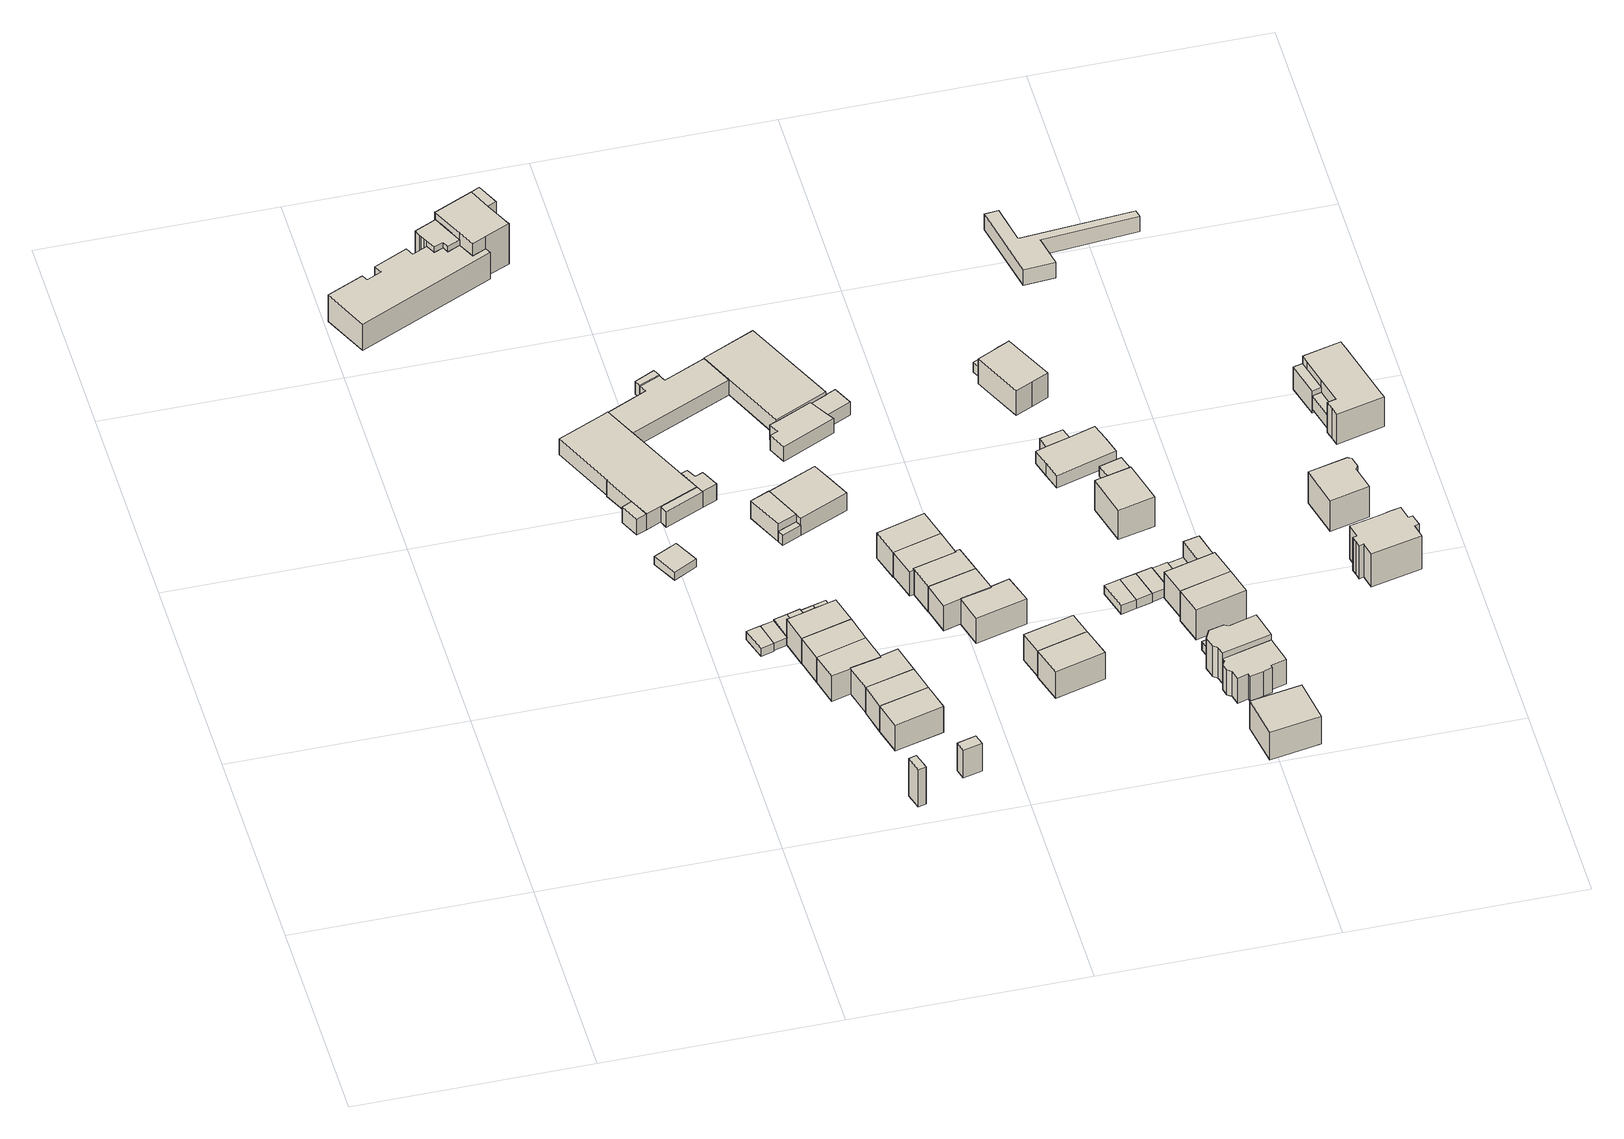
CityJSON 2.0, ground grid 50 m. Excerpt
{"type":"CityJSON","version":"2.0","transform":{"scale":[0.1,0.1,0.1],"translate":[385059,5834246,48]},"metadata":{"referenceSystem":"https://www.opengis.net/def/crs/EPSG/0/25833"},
"CityObjects":{
"building1":{"type":"Building","attributes":{"Gemeindeschluessel":"11000012","function":"31001_1010"},"address":[{"country":"Germany","locality":"Berlin","thoroughfareNumber":"38","thoroughfareName":"Rauentaler Straße"}],"children":["building1-1","building1-2","building1-3","building1-4"]},
"building1-1":{"type":"BuildingPart","attributes":{"BezugspunktDach":"2200","measuredHeight":7.12,"storeysAboveGround":2},"parents":["building1"],"geometry":[{"type":"MultiSurface","lod":"1","boundaries":[[[0,1,2,3,4,5,6,7,8,9,10,11,12,13,14,15]],[[16,17,18,19,20,21,22,23,24,25,26,27,28,29,30,31]],[[16,31,15,14]],[[17,16,14,13]],[[18,17,13,12]],[[19,18,12,11]],[[20,19,11,10]],[[21,20,10,9]],[[22,21,9,8]],[[29,28,2,1]],[[30,29,1,0]],[[31,30,0,15]],[[22,8,7,23]],[[24,23,7,6]],[[32,25,24,6,5]],[[25,33,5,4,26]],[[27,26,34,4,3]],[[28,27,3,2]]]}]},
"building1-2":{"type":"BuildingPart","attributes":{"BezugspunktDach":"2200","measuredHeight":10.77,"storeysAboveGround":2},"parents":["building1"],"geometry":[{"type":"MultiSurface","lod":"1","boundaries":[[[35,36,37,38,39,40,41,42,43,44]],[[45,46,47,48,49,50,51,52,53,54]],[[45,54,44,43]],[[46,45,43,42]],[[48,47,41,40]],[[49,48,40,39]],[[50,49,39,38]],[[3,2,38,37]],[[51,50,55,28,27,56]],[[4,3,27,26,52,51,37,36]],[[57,58,59,52,36,35]],[[54,53,35,44]],[[42,41,47,46]],[[56,27,28,55,2,3]],[[26,27,3,4]],[[53,60,61,58,57]],[[61,52,59,58]]]}]},
"building1-3":{"type":"BuildingPart","attributes":{"BezugspunktDach":"2200","measuredHeight":10.77,"storeysAboveGround":2},"parents":["building1"],"geometry":[{"type":"Solid","lod":"1","boundaries":[[[[41,62,63,64,42]],[[65,66,67,47,46]],[[65,46,42,64]],[[66,65,64,63]],[[67,66,63,62]],[[47,67,62,41]],[[41,42,46,47]]]]}]},
"building1-4":{"type":"BuildingPart","attributes":{"BezugspunktDach":"2200","measuredHeight":10.97,"storeysAboveGround":2},"parents":["building1"],"geometry":[{"type":"MultiSurface","lod":"1","boundaries":[[[68,69,70,71,72,73,74,59,58,57,75]],[[53,61,52,76,77,78,79,80,81,82,83]],[[53,83,75,57]],[[5,4,59,74]],[[76,52,26,25]],[[77,76,74,73],[25,24,6,5]],[[78,77,24,23,7,6,73,72]],[[79,78,23,22,8,7,72,71]],[[80,79,71,70]],[[81,80,70,69]],[[82,81,69,68]],[[83,82,68,75]],[[61,53,57,58]],[[52,61,58,59,84]],[[25,26,4,5]],[[6,24,25,5]],[[6,7,23,24]],[[7,8,22,23]]]}]},
"building2":{"type":"Building","attributes":{"Gemeindeschluessel":"11000012","BezugspunktDach":"2200","function":"31001_2463","measuredHeight":2.11,"storeysAboveGround":1},"address":[{"country":"Germany","locality":"Berlin","thoroughfareNumber":"28 (1)","thoroughfareName":"Rauentaler Straße"}],"geometry":[{"type":"Solid","lod":"1","boundaries":[[[[85,86,87,88]],[[89,90,91,92]],[[89,92,88,87]],[[90,89,87,86]],[[91,90,86,85]],[[92,91,85,88]]]]}]},
"building3":{"type":"Building","attributes":{"Gemeindeschluessel":"11000012","BezugspunktDach":"2200","function":"31001_2463","measuredHeight":2.15,"storeysAboveGround":1},"address":[{"country":"Germany","locality":"Berlin","thoroughfareNumber":"24 (1)","thoroughfareName":"Rauentaler Straße"}],"geometry":[{"type":"Solid","lod":"1","boundaries":[[[[93,94,95,96]],[[97,98,99,100]],[[97,100,96,95]],[[98,97,95,94]],[[99,98,94,93]],[[100,99,93,96]]]]}]},
"building4":{"type":"Building","attributes":{"Gemeindeschluessel":"11000012","BezugspunktDach":"2200","function":"31001_2463","measuredHeight":1.94,"storeysAboveGround":1},"address":[{"country":"Germany","locality":"Berlin","thoroughfareNumber":"24 (2)","thoroughfareName":"Rauentaler Straße"}],"geometry":[{"type":"Solid","lod":"1","boundaries":[[[[94,101,102,103,95]],[[104,105,106,107,108]],[[104,108,95,103]],[[105,104,103,102]],[[106,105,102,101]],[[107,106,101,94]],[[108,107,94,95]]]]}]},
"building5":{"type":"Building","attributes":{"Gemeindeschluessel":"11000012","BezugspunktDach":"2200","function":"51009_1610","measuredHeight":10.04,"storeysAboveGround":0},"address":[{"country":"Germany","locality":"Berlin"}],"geometry":[{"type":"Solid","lod":"1","boundaries":[[[[109,110,111,112]],[[113,114,115,116]],[[113,116,112,111]],[[114,113,111,110]],[[115,114,110,109]],[[116,115,109,112]]]]}]},
"building6":{"type":"Building","attributes":{"Gemeindeschluessel":"11000012","BezugspunktDach":"2200","function":"31001_2463","measuredHeight":2.24,"storeysAboveGround":1},"address":[{"country":"Germany","locality":"Berlin","thoroughfareNumber":"24 (3)","thoroughfareName":"Rauentaler Straße"}],"geometry":[{"type":"Solid","lod":"1","boundaries":[[[[117,118,119,120]],[[121,122,105,104]],[[121,104,120,119]],[[122,121,119,118]],[[105,122,118,117]],[[104,105,117,120]]]]}]},
"building7":{"type":"Building","attributes":{"Gemeindeschluessel":"11000012","BezugspunktDach":"2200","function":"31001_2463","measuredHeight":2.32,"storeysAboveGround":1},"address":[{"country":"Germany","locality":"Berlin","thoroughfareNumber":"24 (4)","thoroughfareName":"Rauentaler Straße"}],"geometry":[{"type":"Solid","lod":"1","boundaries":[[[[118,123,124,119]],[[125,126,122,121]],[[125,121,119,124]],[[126,125,124,123]],[[122,126,123,118]],[[121,122,118,119]]]]}]},
"building8":{"type":"Building","attributes":{"Gemeindeschluessel":"11000012","BezugspunktDach":"2200","function":"31001_1010","measuredHeight":6.73,"storeysAboveGround":2},"address":[{"country":"Germany","locality":"Berlin","thoroughfareNumber":"26","thoroughfareName":"Rauentaler Straße"}],"geometry":[{"type":"Solid","lod":"1","boundaries":[[[[127,128,129,130,131,132,133]],[[134,135,136,137,138,139,140]],[[134,140,133,132]],[[135,134,132,131]],[[136,135,131,130]],[[137,136,130,129]],[[138,137,129,128]],[[139,138,128,127]],[[140,139,127,133]]]]}]},
"building9":{"type":"Building","attributes":{"Gemeindeschluessel":"11000012","BezugspunktDach":"2200","function":"31001_1010","measuredHeight":6.79,"storeysAboveGround":2},"address":[{"country":"Germany","locality":"Berlin","thoroughfareNumber":"26A","thoroughfareName":"Rauentaler Straße"}],"geometry":[{"type":"Solid","lod":"1","boundaries":[[[[133,132,141,142]],[[143,134,140,144]],[[143,144,142,141]],[[134,143,141,132]],[[140,134,132,133]],[[144,140,133,142]]]]}]},
"building10":{"type":"Building","attributes":{"Gemeindeschluessel":"11000012","BezugspunktDach":"2200","function":"31001_1010","measuredHeight":6.88,"storeysAboveGround":2},"address":[{"country":"Germany","locality":"Berlin","thoroughfareNumber":"26B","thoroughfareName":"Rauentaler Straße"}],"geometry":[{"type":"Solid","lod":"1","boundaries":[[[[142,141,145,146,147,148,149,150]],[[151,152,153,154,155,156,157,158]],[[151,158,150,149]],[[152,151,149,148]],[[153,152,148,147]],[[154,153,147,146]],[[155,154,146,145]],[[156,155,145,141]],[[157,156,141,142]],[[158,157,142,150]]]]}]},
"building11":{"type":"Building","attributes":{"Gemeindeschluessel":"11000012","BezugspunktDach":"2200","function":"31001_2463","measuredHeight":2.04,"storeysAboveGround":1},"address":[{"country":"Germany","locality":"Berlin","thoroughfareNumber":"24 (5)","thoroughfareName":"Rauentaler Straße"}],"geometry":[{"type":"Solid","lod":"1","boundaries":[[[[159,160,161,162]],[[163,164,165,166]],[[163,166,162,161]],[[164,163,161,160]],[[165,164,160,159]],[[166,165,159,162]]]]}]},
"building12":{"type":"Building","attributes":{"Gemeindeschluessel":"11000012","BezugspunktDach":"2200","function":"31001_1010","measuredHeight":6.85,"storeysAboveGround":2},"address":[{"country":"Germany","locality":"Berlin","thoroughfareNumber":"24","thoroughfareName":"Rauentaler Straße"}],"geometry":[{"type":"Solid","lod":"1","boundaries":[[[[167,168,169,170]],[[171,172,173,174]],[[171,174,170,169]],[[172,171,169,168]],[[173,172,168,167]],[[174,173,167,170]]]]}]},
"building13":{"type":"Building","attributes":{"Gemeindeschluessel":"11000012","BezugspunktDach":"2200","function":"31001_1010","measuredHeight":6.83,"storeysAboveGround":2},"address":[{"country":"Germany","locality":"Berlin","thoroughfareNumber":"24A","thoroughfareName":"Rauentaler Straße"}],"geometry":[{"type":"Solid","lod":"1","boundaries":[[[[170,169,175,176]],[[177,171,174,178]],[[177,178,176,175]],[[171,177,175,169]],[[174,171,169,170]],[[178,174,170,176]]]]}]},
"building14":{"type":"Building","attributes":{"Gemeindeschluessel":"11000012","BezugspunktDach":"2200","function":"31001_1010","measuredHeight":6.78,"storeysAboveGround":2},"address":[{"country":"Germany","locality":"Berlin","thoroughfareNumber":"24B","thoroughfareName":"Rauentaler Straße"}],"geometry":[{"type":"Solid","lod":"1","boundaries":[[[[128,176,175,179,131,130,129]],[[136,135,180,181,182,138,137]],[[136,137,129,130]],[[135,136,130,131]],[[180,135,131,179]],[[181,180,179,175]],[[182,181,175,176]],[[138,182,176,128]],[[137,138,128,129]]]]}]},
"building15":{"type":"Building","attributes":{"Gemeindeschluessel":"11000012","BezugspunktDach":"2200","function":"31001_2463","measuredHeight":2.06,"storeysAboveGround":1},"address":[{"country":"Germany","locality":"Berlin","thoroughfareNumber":"24 (6)","thoroughfareName":"Rauentaler Straße"}],"geometry":[{"type":"Solid","lod":"1","boundaries":[[[[160,183,184,185,161]],[[186,187,188,189,190]],[[186,190,161,185]],[[187,186,185,184]],[[188,187,184,183]],[[189,188,183,160]],[[190,189,160,161]]]]}]},
"building16":{"type":"Building","attributes":{"Gemeindeschluessel":"11000012","BezugspunktDach":"2200","function":"51009_1610","measuredHeight":8.1,"storeysAboveGround":0},"address":[{"country":"Germany","locality":"Berlin"}],"geometry":[{"type":"Solid","lod":"1","boundaries":[[[[191,192,193,194]],[[195,196,197,198]],[[195,198,194,193]],[[196,195,193,192]],[[197,196,192,191]],[[198,197,191,194]]]]}]},
"building17":{"type":"Building","attributes":{"Gemeindeschluessel":"11000012","BezugspunktDach":"2200","function":"51009_1610","measuredHeight":3.43,"storeysAboveGround":0},"address":[{"country":"Germany","locality":"Berlin"}],"geometry":[{"type":"Solid","lod":"1","boundaries":[[[[199,200,201,202]],[[203,204,205,206]],[[203,206,202,201]],[[204,203,201,200]],[[205,204,200,199]],[[206,205,199,202]]]]}]},
"building18":{"type":"Building","attributes":{"Gemeindeschluessel":"11000012","BezugspunktDach":"2200","function":"51009_1610","measuredHeight":2.66,"storeysAboveGround":0},"address":[{"country":"Germany","locality":"Berlin"}],"geometry":[{"type":"Solid","lod":"1","boundaries":[[[[207,208,209,210]],[[211,212,213,214]],[[211,214,210,209]],[[212,211,209,208]],[[213,212,208,207]],[[214,213,207,210]]]]}]},
"building19":{"type":"Building","attributes":{"Gemeindeschluessel":"11000012","function":"31001_3050"},"address":[{"country":"Germany","locality":"Berlin","thoroughfareNumber":"30, 32, 34, 36","thoroughfareName":"Rauentaler Straße"}],"children":["building19-1","building19-2","building19-3","building19-4","building19-5","building19-6","building19-7","building19-8"]},
"building19-1":{"type":"BuildingPart","attributes":{"BezugspunktDach":"2200","measuredHeight":4.26,"storeysAboveGround":1},"parents":["building19"],"geometry":[{"type":"MultiSurface","lod":"1","boundaries":[[[215,216,217,218,219,220,221,222,223,224,225]],[[226,227,228,229,230,231,232,233,234,235,236]],[[226,236,225,224]],[[227,226,224,223]],[[237,238,239,227,223,222]],[[229,228,222,221]],[[232,231,219,218]],[[234,233,217,216]],[[235,234,216,215]],[[236,235,215,225]],[[228,227,239,238,237]],[[230,229,221,220]],[[231,230,220,219,240]],[[233,232,218,217]]]}]},
"building19-2":{"type":"BuildingPart","attributes":{"BezugspunktDach":"2200","measuredHeight":4.25,"storeysAboveGround":1},"parents":["building19"],"geometry":[{"type":"MultiSurface","lod":"1","boundaries":[[[241,242,243,244,245]],[[246,247,248,249,250]],[[246,250,245,244]],[[247,246,244,243]],[[251,252,253,254,243,242]],[[249,248,242,241]],[[255,256,249,241,245]],[[247,254,253,257]],[[248,257,253,252,251]],[[250,249,256,255]]]}]},
"building19-3":{"type":"BuildingPart","attributes":{"BezugspunktDach":"2200","measuredHeight":3.98,"storeysAboveGround":1},"parents":["building19"],"geometry":[{"type":"Solid","lod":"1","boundaries":[[[[238,256,255,258,259,260,261,262,239]],[[263,264,265,266,267,250,249,228,227]],[[263,227,239,262]],[[264,263,262,261]],[[265,264,261,260]],[[266,265,260,259]],[[267,266,259,258]],[[250,267,258,255]],[[228,249,256,238]],[[250,255,256,249]],[[227,228,238,239]]]]}]},
"building19-4":{"type":"BuildingPart","attributes":{"BezugspunktDach":"2200","measuredHeight":4.26,"storeysAboveGround":1},"parents":["building19"],"geometry":[{"type":"MultiSurface","lod":"1","boundaries":[[[268,269,220,219]],[[230,270,271,231]],[[271,270,269,268]],[[231,271,268,219]],[[230,231,219,220,272]],[[230,220,269,270]]]}]},
"building19-5":{"type":"BuildingPart","attributes":{"BezugspunktDach":"2200","measuredHeight":4.28,"storeysAboveGround":1},"parents":["building19"],"geometry":[{"type":"MultiSurface","lod":"1","boundaries":[[[273,274,275,276,277,278]],[[279,280,281,282,270,229]],[[279,229,278,277]],[[280,279,277,276]],[[281,280,276,275]],[[282,281,275,274]],[[270,282,274,273]],[[221,220,230,270,273,278],[230,220,269,270]],[[229,230,220,221]],[[220,230,270,269]]]}]},
"building19-6":{"type":"BuildingPart","attributes":{"BezugspunktDach":"2200","measuredHeight":4.26,"storeysAboveGround":1},"parents":["building19"],"geometry":[{"type":"Solid","lod":"1","boundaries":[[[[283,218,217,284]],[[233,232,285,286]],[[233,286,284,217]],[[285,232,218,283]],[[286,285,283,284]],[[233,217,218,232]]]]}]},
"building19-7":{"type":"BuildingPart","attributes":{"BezugspunktDach":"2200","measuredHeight":3.52,"storeysAboveGround":1},"parents":["building19"],"geometry":[{"type":"MultiSurface","lod":"1","boundaries":[[[287,288,289,254,253]],[[247,290,291,292,257]],[[290,247,254,289]],[[291,290,289,288]],[[292,291,288,287]],[[247,257,253,254,293]],[[292,287,253,257]]]}]},
"building19-8":{"type":"BuildingPart","attributes":{"BezugspunktDach":"2200","measuredHeight":3.92,"storeysAboveGround":1},"parents":["building19"],"geometry":[{"type":"MultiSurface","lod":"1","boundaries":[[[294,295,296,252,251,297,298,299]],[[300,301,248,257,292,302,303,304]],[[300,304,299,298]],[[301,300,298,297]],[[248,301,297,251]],[[292,287,253,257,252,296]],[[302,292,296,295]],[[303,302,295,294]],[[304,303,294,299]],[[253,257,248,251,252]],[[257,253,287,292]]]}]},
"building20":{"type":"Building","attributes":{"Gemeindeschluessel":"11000012","function":"31001_1010"},"address":[{"country":"Germany","locality":"Berlin","thoroughfareNumber":"28","thoroughfareName":"Rauentaler Straße"}],"children":["building20-1","building20-2"]},
"building20-1":{"type":"BuildingPart","attributes":{"BezugspunktDach":"2200","measuredHeight":5.75,"storeysAboveGround":1},"parents":["building20"],"geometry":[{"type":"MultiSurface","lod":"1","boundaries":[[[305,306,307,308,309,310]],[[311,312,313,212,314,315]],[[311,315,310,309]],[[312,311,309,308]],[[313,312,308,307]],[[212,313,307,306]],[[212,306,316,211]],[[314,211,316,305]],[[315,314,305,310]]]}]},
"building20-2":{"type":"BuildingPart","attributes":{"BezugspunktDach":"2200","measuredHeight":5.5,"storeysAboveGround":1},"parents":["building20"],"geometry":[{"type":"MultiSurface","lod":"1","boundaries":[[[317,318,319,320]],[[315,211,214,321]],[[315,321,320,319]],[[316,305,310,319,318]],[[214,211,318,317]],[[321,214,317,320]],[[211,314,305,316]],[[322,314,315,310,305]]]}]},
"building21":{"type":"Building","attributes":{"Gemeindeschluessel":"11000012","BezugspunktDach":"2200","function":"31001_1010","measuredHeight":6.51,"storeysAboveGround":2},"address":[{"country":"Germany","locality":"Berlin","thoroughfareNumber":"23G","thoroughfareName":"Wildkanzelweg"}],"geometry":[{"type":"Solid","lod":"1","boundaries":[[[[323,324,325,326,327,328,329]],[[330,331,332,333,334,335,336]],[[330,336,329,328]],[[331,330,328,327]],[[332,331,327,326]],[[333,332,326,325]],[[334,333,325,324]],[[335,334,324,323]],[[336,335,323,329]]]]}]},
"building22":{"type":"Building","attributes":{"Gemeindeschluessel":"11000012","BezugspunktDach":"2200","function":"31001_1010","measuredHeight":6.62,"storeysAboveGround":2},"address":[{"country":"Germany","locality":"Berlin","thoroughfareNumber":"23H","thoroughfareName":"Wildkanzelweg"}],"geometry":[{"type":"Solid","lod":"1","boundaries":[[[[329,328,337,338]],[[339,340,341,342]],[[339,342,338,337]],[[340,339,337,328]],[[341,340,328,329]],[[342,341,329,338]]]]}]},
"building23":{"type":"Building","attributes":{"Gemeindeschluessel":"11000012","BezugspunktDach":"2200","function":"31001_1010","measuredHeight":6.7,"storeysAboveGround":2},"address":[{"country":"Germany","locality":"Berlin","thoroughfareNumber":"23E","thoroughfareName":"Wildkanzelweg"}],"geometry":[{"type":"Solid","lod":"1","boundaries":[[[[343,344,345,346,347,348,349]],[[350,351,352,353,354,355,356]],[[350,356,349,348]],[[351,350,348,347]],[[352,351,347,346]],[[353,352,346,345]],[[354,353,345,344]],[[355,354,344,343]],[[356,355,343,349]]]]}]},
"building24":{"type":"Building","attributes":{"Gemeindeschluessel":"11000012","BezugspunktDach":"2200","function":"31001_1010","measuredHeight":6.72,"storeysAboveGround":2},"address":[{"country":"Germany","locality":"Berlin","thoroughfareNumber":"23F","thoroughfareName":"Wildkanzelweg"}],"geometry":[{"type":"Solid","lod":"1","boundaries":[[[[357,349,348,358,359,360,361]],[[362,363,364,365,366,367,368]],[[362,368,361,360]],[[363,362,360,359]],[[364,363,359,358]],[[365,364,358,348]],[[366,365,348,349]],[[367,366,349,357]],[[368,367,357,361]]]]}]},
"building25":{"type":"Building","attributes":{"Gemeindeschluessel":"11000012","BezugspunktDach":"2200","function":"31001_1010","measuredHeight":6.8,"storeysAboveGround":2},"address":[{"country":"Germany","locality":"Berlin","thoroughfareNumber":"23D","thoroughfareName":"Wildkanzelweg"}],"geometry":[{"type":"Solid","lod":"1","boundaries":[[[[369,370,371,372,373,374,375]],[[376,377,378,379,380,381,382]],[[376,382,375,374]],[[377,376,374,373]],[[378,377,373,372]],[[379,378,372,371]],[[380,379,371,370]],[[381,380,370,369]],[[382,381,369,375]]]]}]},
"building26":{"type":"Building","attributes":{"Gemeindeschluessel":"11000012","BezugspunktDach":"2200","function":"31001_1010","measuredHeight":7.06,"storeysAboveGround":2},"address":[{"country":"Germany","locality":"Berlin","thoroughfareNumber":"23B","thoroughfareName":"Wildkanzelweg"}],"geometry":[{"type":"Solid","lod":"1","boundaries":[[[[383,384,385,386,387]],[[388,389,390,391,392]],[[388,392,387,386]],[[389,388,386,385]],[[390,389,385,384]],[[391,390,384,383]],[[392,391,383,387]]]]}]},
"building27":{"type":"Building","attributes":{"Gemeindeschluessel":"11000012","BezugspunktDach":"2200","function":"31001_1010","measuredHeight":6.87,"storeysAboveGround":2},"address":[{"country":"Germany","locality":"Berlin","thoroughfareNumber":"23C","thoroughfareName":"Wildkanzelweg"}],"geometry":[{"type":"Solid","lod":"1","boundaries":[[[[387,386,385,393,394]],[[395,396,397,398,399]],[[395,399,394,393]],[[396,395,393,385]],[[397,396,385,386]],[[398,397,386,387]],[[399,398,387,394]]]]}]},
"building28":{"type":"Building","attributes":{"Gemeindeschluessel":"11000012","BezugspunktDach":"2200","function":"31001_2463","measuredHeight":2.37,"storeysAboveGround":1},"address":[{"country":"Germany","locality":"Berlin","thoroughfareNumber":"23 (6)","thoroughfareName":"Wildkanzelweg"}],"geometry":[{"type":"Solid","lod":"1","boundaries":[[[[400,401,402,403]],[[404,405,406,407]],[[404,407,403,402]],[[405,404,402,401]],[[406,405,401,400]],[[407,406,400,403]]]]}]},
"building29":{"type":"Building","attributes":{"Gemeindeschluessel":"11000012","BezugspunktDach":"2200","function":"31001_2463","measuredHeight":2.34,"storeysAboveGround":1},"address":[{"country":"Germany","locality":"Berlin","thoroughfareNumber":"23 (5)","thoroughfareName":"Wildkanzelweg"}],"geometry":[{"type":"Solid","lod":"1","boundaries":[[[[401,408,409,402]],[[410,411,405,404]],[[410,404,402,409]],[[411,410,409,408]],[[405,411,408,401]],[[404,405,401,402]]]]}]},
"building30":{"type":"Building","attributes":{"Gemeindeschluessel":"11000012","BezugspunktDach":"2200","function":"31001_2463","measuredHeight":2.27,"storeysAboveGround":1},"address":[{"country":"Germany","locality":"Berlin","thoroughfareNumber":"23 (4)","thoroughfareName":"Wildkanzelweg"}],"geometry":[{"type":"Solid","lod":"1","boundaries":[[[[408,412,413,414,409]],[[415,416,417,418,419]],[[415,419,409,414]],[[416,415,414,413]],[[417,416,413,412]],[[418,417,412,408]],[[419,418,408,409]]]]}]},
"building31":{"type":"Building","attributes":{"Gemeindeschluessel":"11000012","BezugspunktDach":"2200","function":"31001_2723","measuredHeight":2.33,"storeysAboveGround":1},"address":[{"country":"Germany","locality":"Berlin","thoroughfareNumber":"21A (1)","thoroughfareName":"Wildkanzelweg"}],"geometry":[{"type":"Solid","lod":"1","boundaries":[[[[420,421,422,423]],[[424,425,426,427]],[[424,427,423,422]],[[425,424,422,421]],[[426,425,421,420]],[[427,426,420,423]]]]}]},
"building32":{"type":"Building","attributes":{"Gemeindeschluessel":"11000012","BezugspunktDach":"2200","function":"31001_1010","measuredHeight":9.46,"storeysAboveGround":1},"address":[{"country":"Germany","locality":"Berlin","thoroughfareNumber":"19","thoroughfareName":"Wildkanzelweg"}],"geometry":[{"type":"Solid","lod":"1","boundaries":[[[[428,429,430,431]],[[432,433,434,435]],[[432,435,431,430]],[[433,432,430,429]],[[434,433,429,428]],[[435,434,428,431]]]]}]},
"building33":{"type":"Building","attributes":{"Gemeindeschluessel":"11000012","BezugspunktDach":"2200","function":"31001_1010","measuredHeight":8.81,"storeysAboveGround":1},"address":[{"country":"Germany","locality":"Berlin","thoroughfareNumber":"21","thoroughfareName":"Wildkanzelweg"}],"geometry":[{"type":"Solid","lod":"1","boundaries":[[[[436,437,438,439,440,441,442,443,444,445,446,447,448,449]],[[450,451,452,453,454,455,456,457,458,459,460,461,462,463]],[[450,463,449,448]],[[451,450,448,447]],[[452,451,447,446]],[[453,452,446,445]],[[454,453,445,444]],[[455,454,444,443]],[[456,455,443,442]],[[457,456,442,441]],[[458,457,441,440]],[[459,458,440,439]],[[460,459,439,438]],[[461,460,438,437]],[[462,461,437,436]],[[463,462,436,449]]]]}]},
"building34":{"type":"Building","attributes":{"Gemeindeschluessel":"11000012","BezugspunktDach":"2200","function":"31001_1010","measuredHeight":8.22,"storeysAboveGround":1},"address":[{"country":"Germany","locality":"Berlin","thoroughfareNumber":"21A","thoroughfareName":"Wildkanzelweg"}],"geometry":[{"type":"Solid","lod":"1","boundaries":[[[[464,465,466,467,468,469,470,471,472]],[[473,474,475,476,453,451,477,478,479]],[[473,479,472,471]],[[474,473,471,470]],[[475,474,470,469]],[[476,475,469,468]],[[453,476,468,467]],[[451,453,467,466]],[[477,451,466,465]],[[478,477,465,464]],[[479,478,464,472]]]]}]},
"building35":{"type":"Building","attributes":{"Gemeindeschluessel":"11000012","BezugspunktDach":"2200","function":"31001_2463","measuredHeight":1.98,"storeysAboveGround":1},"address":[{"country":"Germany","locality":"Berlin","thoroughfareNumber":"23 (3)","thoroughfareName":"Wildkanzelweg"}],"geometry":[{"type":"Solid","lod":"1","boundaries":[[[[480,481,482,483]],[[484,485,416,415]],[[484,415,483,482]],[[485,484,482,481]],[[416,485,481,480]],[[415,416,480,483]]]]}]},
"building36":{"type":"Building","attributes":{"Gemeindeschluessel":"11000012","BezugspunktDach":"2200","function":"31001_2463","measuredHeight":2.66,"storeysAboveGround":1},"address":[{"country":"Germany","locality":"Berlin","thoroughfareNumber":"29 (1)","thoroughfareName":"Wildkanzelweg"}],"geometry":[{"type":"Solid","lod":"1","boundaries":[[[[486,487,488,489]],[[490,491,492,493]],[[490,493,489,488]],[[491,490,488,487]],[[492,491,487,486]],[[493,492,486,489]]]]}]},
"building37":{"type":"Building","attributes":{"Gemeindeschluessel":"11000012","BezugspunktDach":"2200","function":"31001_1010","measuredHeight":9.29,"storeysAboveGround":1},"address":[{"country":"Germany","locality":"Berlin","thoroughfareNumber":"29","thoroughfareName":"Wildkanzelweg"}],"geometry":[{"type":"Solid","lod":"1","boundaries":[[[[494,495,496,497,498,499,500,501]],[[502,503,504,505,506,507,508,509]],[[502,509,501,500]],[[503,502,500,499]],[[504,503,499,498]],[[505,504,498,497]],[[506,505,497,496]],[[507,506,496,495]],[[508,507,495,494]],[[509,508,494,501]]]]}]},
"building38":{"type":"Building","attributes":{"Gemeindeschluessel":"11000012","function":"31001_1010"},"address":[{"country":"Germany","locality":"Berlin","thoroughfareNumber":"27","thoroughfareName":"Wildkanzelweg"}],"children":["building38-1","building38-2"]},
"building38-1":{"type":"BuildingPart","attributes":{"BezugspunktDach":"2200","measuredHeight":3.74,"storeysAboveGround":1},"parents":["building38"],"geometry":[{"type":"MultiSurface","lod":"1","boundaries":[[[510,511,512,513,514,515,516,517]],[[518,519,520,521,522,523,524,525]],[[518,525,517,516]],[[526,527,516,515]],[[520,519,515,514]],[[521,520,514,513]],[[522,521,513,512]],[[523,522,512,511]],[[524,523,511,510]],[[525,524,510,517]],[[519,518,527,526]]]}]},
"building38-2":{"type":"BuildingPart","attributes":{"BezugspunktDach":"2200","measuredHeight":2.9,"storeysAboveGround":1},"parents":["building38"],"geometry":[{"type":"Solid","lod":"1","boundaries":[[[[527,526,528,529]],[[530,519,518,531]],[[530,531,529,528]],[[519,530,528,526]],[[531,518,527,529]],[[518,519,526,527]]]]}]},
"building39":{"type":"Building","attributes":{"Gemeindeschluessel":"11000012","BezugspunktDach":"2200","function":"31001_1010","measuredHeight":9.79,"storeysAboveGround":1},"address":[{"country":"Germany","locality":"Berlin","thoroughfareNumber":"25","thoroughfareName":"Wildkanzelweg"}],"geometry":[{"type":"Solid","lod":"1","boundaries":[[[[532,533,534,535,536]],[[537,538,539,540,541]],[[537,541,536,535]],[[538,537,535,534]],[[539,538,534,533]],[[540,539,533,532]],[[541,540,532,536]]]]}]},
"building40":{"type":"Building","attributes":{"Gemeindeschluessel":"11000012","BezugspunktDach":"2200","function":"31001_1010","measuredHeight":7.97,"storeysAboveGround":2},"address":[{"country":"Germany","locality":"Berlin","thoroughfareNumber":"23","thoroughfareName":"Wildkanzelweg"}],"geometry":[{"type":"Solid","lod":"1","boundaries":[[[[542,543,544,545]],[[546,547,548,549]],[[546,549,545,544]],[[547,546,544,543]],[[548,547,543,542]],[[549,548,542,545]]]]}]},
"building41":{"type":"Building","attributes":{"Gemeindeschluessel":"11000012","BezugspunktDach":"2200","function":"31001_1010","measuredHeight":6.93,"storeysAboveGround":2},"address":[{"country":"Germany","locality":"Berlin","thoroughfareNumber":"23A","thoroughfareName":"Wildkanzelweg"}],"geometry":[{"type":"Solid","lod":"1","boundaries":[[[[545,544,550,551,552,553,554]],[[555,556,557,558,559,560,561]],[[555,561,554,553]],[[556,555,553,552]],[[557,556,552,551]],[[558,557,551,550]],[[559,558,550,544]],[[560,559,544,545]],[[561,560,545,554]]]]}]},
"building42":{"type":"Building","attributes":{"Gemeindeschluessel":"11000012","BezugspunktDach":"2200","function":"31001_2463","measuredHeight":1.82,"storeysAboveGround":1},"address":[{"country":"Germany","locality":"Berlin","thoroughfareNumber":"23 (2)","thoroughfareName":"Wildkanzelweg"}],"geometry":[{"type":"Solid","lod":"1","boundaries":[[[[562,563,564,565]],[[566,567,568,569]],[[566,569,565,564]],[[567,566,564,563]],[[568,567,563,562]],[[569,568,562,565]]]]}]},
"building43":{"type":"Building","attributes":{"Gemeindeschluessel":"11000012","BezugspunktDach":"2200","function":"31001_2463","measuredHeight":2.64,"storeysAboveGround":1},"address":[{"country":"Germany","locality":"Berlin","thoroughfareNumber":"27 (1)","thoroughfareName":"Wildkanzelweg"}],"geometry":[{"type":"Solid","lod":"1","boundaries":[[[[570,571,572,573]],[[574,575,576,577]],[[574,577,573,572]],[[575,574,572,571]],[[576,575,571,570]],[[577,576,570,573]]]]}]},
"building44":{"type":"Building","attributes":{"Gemeindeschluessel":"11000012","BezugspunktDach":"2200","function":"31001_2463","measuredHeight":6.11,"storeysAboveGround":1},"address":[{"country":"Germany","locality":"Berlin","thoroughfareNumber":"23 (1)","thoroughfareName":"Wildkanzelweg"}],"geometry":[{"type":"Solid","lod":"1","boundaries":[[[[578,579,580,581]],[[582,558,557,583]],[[582,583,581,580]],[[558,582,580,579]],[[557,558,579,578]],[[583,557,578,581]]]]}]},
"building45":{"type":"Building","attributes":{"Gemeindeschluessel":"11000012","BezugspunktDach":"2200","function":"51009_1610","measuredHeight":4.12,"storeysAboveGround":0},"address":[{"country":"Germany","locality":"Berlin"}],"geometry":[{"type":"Solid","lod":"1","boundaries":[[[[584,585,586,587,588,589,590,591]],[[592,593,594,595,596,597,598,599]],[[592,599,591,590]],[[593,592,590,589]],[[594,593,589,588]],[[595,594,588,587]],[[596,595,587,586]],[[597,596,586,585]],[[598,597,585,584]],[[599,598,584,591]]]]}]},
"building46":{"type":"Building","attributes":{"Gemeindeschluessel":"11000012","BezugspunktDach":"2200","function":"31001_1010","measuredHeight":10.34,"storeysAboveGround":2},"address":[{"country":"Germany","locality":"Berlin","thoroughfareNumber":"22","thoroughfareName":"Wildkanzelweg"}],"geometry":[{"type":"Solid","lod":"1","boundaries":[[[[600,601,602,603,604,605,606,607,608,609,610,611,612,613,614,615]],[[616,617,618,619,620,621,622,623,624,625,626,627,628,629,630,631]],[[616,631,615,614]],[[617,616,614,613]],[[618,617,613,612]],[[619,618,612,611]],[[620,619,611,610]],[[621,620,610,609]],[[622,621,609,608]],[[623,622,608,607]],[[624,623,607,606]],[[625,624,606,605]],[[626,625,605,604]],[[627,626,604,603]],[[628,627,603,602]],[[629,628,602,601]],[[630,629,601,600]],[[631,630,600,615]]]]}]},
"building47":{"type":"Building","attributes":{"Gemeindeschluessel":"11000012","BezugspunktDach":"2200","function":"31001_1010","measuredHeight":9.67,"storeysAboveGround":1},"address":[{"country":"Germany","locality":"Berlin","thoroughfareNumber":"24","thoroughfareName":"Wildkanzelweg"}],"geometry":[{"type":"Solid","lod":"1","boundaries":[[[[632,633,634,635,636,637,638]],[[639,640,641,642,643,644,645]],[[639,645,638,637]],[[640,639,637,636]],[[641,640,636,635]],[[642,641,635,634]],[[643,642,634,633]],[[644,643,633,632]],[[645,644,632,638]]]]}]},
"building48":{"type":"Building","attributes":{"Gemeindeschluessel":"11000012","BezugspunktDach":"2200","function":"51009_1610","measuredHeight":6.03,"storeysAboveGround":0},"address":[{"country":"Germany","locality":"Berlin"}],"geometry":[{"type":"Solid","lod":"1","boundaries":[[[[646,647,648,649]],[[650,651,652,653]],[[650,653,649,648]],[[651,650,648,647]],[[652,651,647,646]],[[653,652,646,649]]]]}]},
"building49":{"type":"Building","attributes":{"Gemeindeschluessel":"11000012","BezugspunktDach":"2200","function":"51009_1610","measuredHeight":3.49,"storeysAboveGround":0},"address":[{"country":"Germany","locality":"Berlin"}],"geometry":[{"type":"Solid","lod":"1","boundaries":[[[[654,655,656,657]],[[658,659,660,661]],[[658,661,657,656]],[[659,658,656,655]],[[660,659,655,654]],[[661,660,654,657]]]]}]},
"building50":{"type":"Building","attributes":{"Gemeindeschluessel":"11000012","function":"31001_1010"},"address":[{"country":"Germany","locality":"Berlin","thoroughfareNumber":"26","thoroughfareName":"Wildkanzelweg"}],"children":["building50-1","building50-2"]},
"building50-1":{"type":"BuildingPart","attributes":{"BezugspunktDach":"2200","measuredHeight":9.97,"storeysAboveGround":1},"parents":["building50"],"geometry":[{"type":"MultiSurface","lod":"1","boundaries":[[[662,663,664,665,666,667,668,669,670,671,672]],[[673,674,675,676,677,678,679,680,681,682,683]],[[673,683,672,671]],[[674,673,671,670]],[[675,674,670,669]],[[676,675,669,668]],[[677,676,668,667]],[[678,677,667,666]],[[679,678,666,665]],[[680,679,665,664]],[[681,680,664,663]],[[684,685,663,662]],[[683,686,684,682,662,672]],[[682,681,685,684]],[[682,684,686,683]]]}]},
"building50-2":{"type":"BuildingPart","attributes":{"BezugspunktDach":"2200","measuredHeight":6.03,"storeysAboveGround":1},"parents":["building50"],"geometry":[{"type":"MultiSurface","lod":"1","boundaries":[[[687,685,686,688]],[[683,681,689,690]],[[683,690,688,686]],[[683,682,681]],[[689,681,685,687]],[[690,689,687,688]],[[681,682,684,685]],[[686,684,682,683]]]}]}
},
"vertices":[
[51,1554,88],[342,1689,88],[336,1702,88],[306,1688,88],[289,1724,88],[262,1711,88],[256,1725,88],[236,1716,88],[226,1737,88],[194,1722,88],[186,1740,88],[114,1706,88],[122,1689,88],[90,1674,88],[84,1687,88],[6,1651,88],[84,1687,17],[90,1674,17],[122,1689,17],[114,1706,17],[186,1740,17],[194,1722,17],[226,1737,17],[236,1716,17],[256,1725,17],[262,1711,17],[289,1724,17],[306,1688,17],[336,1702,17],[342,1689,17],[51,1554,17],[6,1651,17],[262,1711,28],[262,1711,70],[289,1724,70],
[258,1791,121],[289,1724,121],[306,1688,121],[336,1702,121],[389,1726,121],[386,1731,121],[361,1784,121],[340,1831,121],[260,1794,121],[257,1793,121],[260,1794,13],[340,1831,13],[361,1784,13],[386,1731,13],[389,1726,13],[336,1702,13],[306,1688,13],[289,1724,13],[258,1791,13],[257,1793,13],[336,1702,79],[306,1688,41],[258,1791,103],[270,1764,103],[289,1724,103],[270,1766,13],[270,1764,13],
[380,1793,121],[378,1796,121],[358,1840,121],[358,1840,13],[378,1796,13],[380,1793,13],
[217,1755,103],[219,1751,103],[223,1743,103],[226,1737,103],[236,1716,103],[256,1725,103],[262,1711,103],[211,1769,103],[262,1711,13],[256,1725,13],[236,1716,13],[226,1737,13],[223,1743,13],[219,1751,13],[217,1755,13],[211,1769,13],[289,1724,23],
[481,778,35],[531,804,35],[504,857,35],[453,831,35],[504,857,14],[531,804,14],[481,778,14],[453,831,14],
[590,524,39],[618,532,39],[604,586,39],[574,578,39],[604,586,17],[618,532,17],[590,524,17],[574,578,17],
[646,540,39],[647,540,39],[633,594,39],[633,594,19],[647,540,19],[646,540,19],[618,532,19],[604,586,19],
[785,48,105],[802,53,105],[792,89,105],[775,84,105],[792,89,5],[802,53,5],[785,48,5],[775,84,5],
[647,540,42],[676,548,42],[662,602,42],[633,594,42],[662,602,19],[676,548,19],
[704,556,42],[690,610,42],[690,610,19],[704,556,19],
[691,362,90],[732,373,90],[731,376,90],[797,391,90],[797,394,90],[782,451,90],[676,421,90],[782,451,22],[797,394,22],[797,391,22],[731,376,22],[732,373,22],[691,362,22],[676,421,22],
[768,509,90],[661,480,90],[768,509,22],[661,480,22],
[752,569,90],[733,564,90],[704,556,90],[676,548,90],[647,540,90],[646,540,90],[647,540,21],[676,548,21],[704,556,21],[733,564,21],[752,569,21],[768,509,21],[661,480,21],[646,540,21],
[704,556,38],[733,564,38],[718,618,38],[690,610,38],[718,618,18],[733,564,18],[704,556,18],[690,610,18],
[777,197,90],[881,225,90],[866,285,90],[761,257,90],[866,285,21],[881,225,21],[777,197,21],[761,257,21],
[851,342,90],[747,315,90],[851,342,21],[747,315,21],
[835,405,90],[835,405,22],[851,342,22],[747,315,22],
[752,569,38],[761,572,38],[746,626,38],[746,626,17],[761,572,17],[752,569,17],[733,564,17],[718,618,17],
[886,89,96],[927,99,96],[920,123,96],[880,112,96],[920,123,22],[927,99,22],[886,89,22],[880,112,22],
[541,1290,52],[585,1310,52],[578,1324,52],[535,1303,52],[578,1324,18],[585,1310,18],[541,1290,18],[535,1303,18],
[708,817,45],[749,836,45],[743,848,45],[702,830,45],[743,848,18],[749,836,18],[708,817,18],[702,830,18],
[414,1045,52],[412,1045,52],[445,976,52],[464,934,52],[496,948,52],[578,984,52],[558,1028,52],[494,1164,52],[462,1233,52],[450,1227,52],[351,1182,52],[450,1227,10],[462,1233,10],[494,1164,10],[558,1028,10],[578,984,10],[496,948,10],[464,934,10],[445,976,10],[412,1045,10],[414,1045,10],[351,1182,10],[494,1164,31],[494,1164,50],[462,1233,50],[496,948,27],
[714,1264,52],[775,1129,52],[888,1182,52],[793,1386,52],[682,1335,52],[793,1386,10],[888,1182,10],[775,1129,10],[714,1264,10],[682,1335,10],[775,1129,49],[852,1165,49],[852,1165,45],[888,1182,45],[682,1335,50],[714,1264,50],[852,1165,10],
[592,1294,50],[585,1310,50],[541,1290,50],[549,1274,50],[496,1249,50],[496,1249,10],[549,1274,10],[541,1290,10],[585,1310,10],[592,1294,10],
[503,931,52],[586,968,52],[586,968,10],[503,931,10],[578,984,31],
[586,968,53],[617,982,53],[599,1020,53],[582,1013,53],[571,1033,53],[558,1028,53],[571,1033,10],[582,1013,10],[599,1020,10],[617,982,10],
[442,924,52],[423,965,52],[442,924,10],[423,965,10],
[875,1125,45],[929,1150,45],[909,1192,45],[909,1192,10],[929,1150,10],[875,1125,10],[888,1182,30],
[771,1055,49],[885,1109,49],[875,1125,49],[760,1122,49],[770,1101,49],[753,1093,49],[770,1101,10],[760,1122,10],[885,1109,10],[771,1055,10],[753,1093,10],
[728,881,64],[749,836,64],[854,883,64],[833,928,64],[812,972,64],[708,925,64],[812,972,18],[833,928,18],[854,883,18],[728,881,18],[708,925,18],[743,848,64],
[702,830,65],[743,848,65],[708,925,65],[667,907,65],[667,907,18],[728,881,60],
[912,612,88],[921,615,88],[920,618,88],[1013,643,88],[1012,646,88],[997,703,88],[894,674,88],[997,703,23],[1012,646,23],[1013,643,23],[920,618,23],[921,615,23],[912,612,23],[894,674,23],
[980,766,88],[876,735,88],[980,766,21],[997,703,21],[894,674,21],[876,735,21],
[952,501,90],[989,512,90],[988,514,90],[1055,530,90],[1054,532,90],[1038,588,90],[936,561,90],[1038,588,23],[1054,532,23],[1055,530,23],[988,514,23],[989,512,23],[952,501,23],[936,561,23],
[921,615,90],[1021,648,90],[1012,646,90],[1013,643,90],[920,618,90],[1013,643,22],[1012,646,22],[1021,648,22],[1038,588,22],[936,561,22],[921,615,22],[920,618,22],
[989,512,89],[1005,452,89],[1114,481,89],[1094,544,89],[1054,532,89],[1055,530,89],[988,514,89],[1055,530,21],[1054,532,21],[1094,544,21],[1114,481,21],[1005,452,21],[989,512,21],[988,514,21],
[1117,266,90],[1224,295,90],[1205,361,90],[1199,360,90],[1098,332,90],[1199,360,19],[1205,361,19],[1224,295,19],[1117,266,19],[1098,332,19],
[1190,413,90],[1083,384,90],[1190,413,21],[1205,361,21],[1199,360,21],[1098,332,21],[1083,384,21],
[1299,463,44],[1332,472,44],[1315,536,44],[1281,527,44],[1315,536,21],[1332,472,21],[1299,463,21],[1281,527,21],
[1366,481,44],[1349,544,44],[1349,544,21],[1366,481,21],
[1392,488,44],[1400,490,44],[1383,553,44],[1383,553,22],[1400,490,22],[1392,488,22],[1366,481,22],[1349,544,22],
[1431,308,46],[1458,316,46],[1453,332,46],[1426,324,46],[1453,332,23],[1458,316,23],[1431,308,23],[1426,324,23],
[1481,4,83],[1590,24,83],[1575,119,83],[1465,100,83],[1575,119,9],[1590,24,9],[1481,4,9],[1465,100,9],
[1442,190,89],[1451,184,89],[1457,162,89],[1480,169,89],[1482,161,89],[1511,169,89],[1530,175,89],[1528,182,89],[1562,191,89],[1547,251,89],[1494,237,89],[1442,223,89],[1444,216,89],[1438,207,89],[1444,216,22],[1442,223,22],[1494,237,22],[1547,251,22],[1562,191,22],[1528,182,22],[1530,175,22],[1511,169,22],[1482,161,22],[1480,169,22],[1457,162,22],[1451,184,22],[1442,190,22],[1438,207,22],
[1428,247,104],[1437,241,104],[1442,223,104],[1547,251,104],[1532,312,104],[1473,295,104],[1464,300,104],[1432,292,104],[1422,273,104],[1432,292,22],[1464,300,22],[1473,295,22],[1532,312,22],[1437,241,22],[1428,247,22],[1422,273,22],
[1400,490,42],[1434,499,42],[1417,562,42],[1383,553,42],[1417,562,22],[1434,499,22],
[1202,1170,47],[1253,1194,47],[1242,1224,47],[1188,1198,47],[1242,1224,21],[1253,1194,21],[1202,1170,21],[1188,1198,21],
[1239,1057,88],[1275,1074,88],[1311,1092,88],[1260,1198,88],[1253,1194,88],[1236,1186,88],[1224,1180,88],[1189,1163,88],[1224,1180,22],[1236,1186,22],[1253,1194,22],[1260,1198,22],[1311,1092,22],[1275,1074,22],[1239,1057,22],[1189,1163,22],
[1253,875,57],[1264,837,57],[1394,876,57],[1383,915,57],[1371,954,57],[1317,937,57],[1266,922,57],[1242,914,57],[1266,922,24],[1317,937,24],[1371,954,24],[1383,915,24],[1394,876,24],[1264,837,24],[1253,875,24],[1242,914,24],[1317,937,53],[1266,922,53],
[1309,964,53],[1259,951,53],[1309,964,24],[1259,951,24],
[1345,667,102],[1423,686,102],[1411,733,102],[1399,779,102],[1321,760,102],[1399,779,23],[1411,733,23],[1423,686,23],[1345,667,23],[1321,760,23],
[1426,368,90],[1534,398,90],[1518,458,90],[1409,428,90],[1518,458,10],[1534,398,10],[1426,368,10],[1409,428,10],
[1501,517,90],[1467,508,90],[1434,499,90],[1400,490,90],[1392,488,90],[1400,490,20],[1434,499,20],[1467,508,20],[1501,517,20],[1518,458,20],[1409,428,20],[1392,488,20],
[1434,499,39],[1467,508,39],[1451,571,39],[1417,562,39],[1451,571,21],[1467,508,21],[1434,499,21],[1417,562,21],
[1363,814,50],[1411,830,50],[1401,863,50],[1353,849,50],[1401,863,24],[1411,830,24],[1363,814,24],[1353,849,24],
[1467,508,81],[1501,517,81],[1485,579,81],[1451,571,81],[1485,579,20],[1451,571,20],
[1345,1419,55],[1412,1424,55],[1398,1493,55],[1603,1510,55],[1599,1527,55],[1357,1508,55],[1340,1594,55],[1310,1591,55],[1340,1594,14],[1357,1508,14],[1599,1527,14],[1603,1510,14],[1398,1493,14],[1412,1424,14],[1345,1419,14],[1310,1591,14],
[1771,461,108],[1774,447,108],[1784,450,108],[1791,419,108],[1899,445,108],[1892,475,108],[1902,478,108],[1899,491,108],[1896,504,108],[1886,502,108],[1879,533,108],[1857,528,108],[1839,523,108],[1770,507,108],[1777,476,108],[1768,474,108],[1777,476,19],[1770,507,19],[1839,523,19],[1857,528,19],[1879,533,19],[1886,502,19],[1896,504,19],[1899,491,19],[1902,478,19],[1892,475,19],[1899,445,19],[1791,419,19],[1784,450,19],[1774,447,19],[1771,461,19],[1768,474,19],
[1753,594,99],[1837,615,99],[1824,667,99],[1829,676,99],[1823,700,99],[1815,704,99],[1731,684,99],[1815,704,16],[1823,700,16],[1829,676,16],[1824,667,16],[1837,615,16],[1753,594,16],[1731,684,16],
[1839,523,80],[1857,528,80],[1855,539,80],[1836,535,80],[1855,539,20],[1857,528,20],[1839,523,20],[1836,535,20],
[1817,871,59],[1837,876,59],[1822,936,59],[1802,931,59],[1822,936,24],[1837,876,24],[1817,871,24],[1802,931,24],
[1808,991,93],[1822,936,93],[1837,876,93],[1817,871,93],[1822,852,93],[1827,833,93],[1929,859,93],[1924,878,93],[1890,1012,93],[1885,1031,93],[1803,1010,93],[1885,1031,13],[1890,1012,13],[1924,878,13],[1929,859,13],[1827,833,13],[1822,852,13],[1817,871,13],[1837,876,13],[1822,936,13],[1808,991,13],[1803,1010,13],[1808,991,73],[1822,936,73],[1803,1010,73],
[1802,931,73],[1783,1005,73],[1802,931,13],[1783,1005,13]
]}
